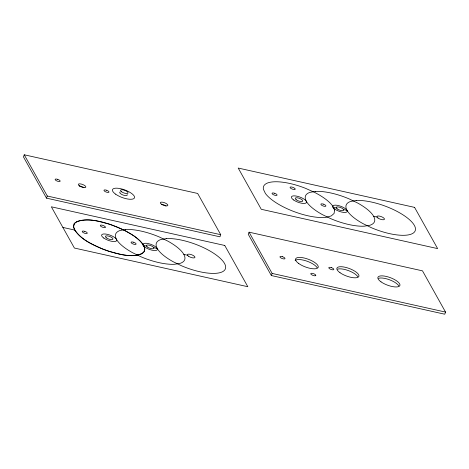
<?xml version="1.0" encoding="UTF-8"?>
<svg xmlns="http://www.w3.org/2000/svg" width="469" height="469" viewBox="0 0 469 469"><rect width="100%" height="100%" fill="white"/><g stroke="black" fill="none" stroke-linecap="round" stroke-linejoin="round"><path stroke-width="0.7" d="M24.241 154.788L23.45 156.91L46.501 198.147L219.932 236.822L220.723 234.699L197.666 193.463L24.241 154.788L47.293 196.024L220.723 234.699M46.501 198.147L47.293 196.024M249.068 232.178L248.277 234.301L271.334 275.538L444.759 314.212L445.55 312.09L422.499 270.853L249.068 232.178L272.126 273.415L445.55 312.09M271.334 275.538L272.126 273.415M332.926 207.222L333.647 208.13A7.715 2.638 20.4 0 0 345.108 212.439A7.715 2.638 20.4 0 0 343.666 207.574A7.715 2.638 20.4 0 0 332.949 205.785L332.926 207.222L336.308 207.978M343.654 209.614L347.037 210.37M373.635 216.303L377.017 217.053M62.875 227.424L74.63 230.044C82.773 241.277 96.368 246.694 108.949 251.355C119.906 254.057 133.126 258.941 143.596 252.498L144.868 249.367C144.001 243.499 138.859 239.823 134.568 236.347C126.818 231.059 118.241 227.166 109.388 224.141C98.431 221.444 85.211 216.561 74.741 223.004L73.469 226.128L74.63 230.044M143.121 245.322L144.985 247.181A7.715 2.638 20.4 0 0 156.124 250.434A7.715 2.638 20.4 0 0 153.299 245.375A7.715 2.638 20.4 0 0 143.145 243.88L143.121 245.322L146.498 246.073M153.85 247.714L157.226 248.464M183.83 254.397L187.506 255.218M337.539 269.147A11.737 4.016 20.4 0 1 348.619 270.666A11.737 4.016 20.4 0 1 357.835 276.78M378.542 278.293A11.737 4.016 20.4 0 1 389.628 279.811A11.737 4.016 20.4 0 1 398.843 285.926M295.112 260.535A12.059 4.127 20.4 0 1 306.169 260.899A12.059 4.127 20.4 0 1 317.126 267.699M161.406 204.273A4.022 1.378 20.4 0 1 165.985 205.991M79.396 185.982A4.022 1.378 20.4 0 1 83.974 187.706M127.169 194.547A4.022 1.378 20.4 0 1 122.978 194.998A4.022 1.378 20.4 0 1 120.216 191.932M74.043 223.953L73.592 227.371C78.728 239.049 91.947 244.097 102.781 249.139C114.993 253.289 128.594 258.056 141.445 254.028L144.294 251.548L144.751 248.13C141.374 239.325 132.135 234.758 124.432 230.314C109.805 223.883 92.997 216.942 76.898 221.474L74.043 223.953M334.555 210.03L334.098 213.448L331.249 215.928L326.201 217.294A37.784 12.921 20.4 0 1 265.366 193.398L263.396 189.271A37.784 12.921 20.4 0 1 305.366 188.257L314.236 192.22A37.784 12.921 20.4 0 1 332.585 205.903L334.555 210.03M315.531 191.411L309.962 192.36A36.817 12.593 20.4 0 0 322.402 214.614L330.774 218.671A36.817 12.593 20.4 0 0 364.431 226.175L370 225.231A36.817 12.593 20.4 0 0 357.56 202.971L349.188 198.92A36.817 12.593 20.4 0 0 315.531 191.411M125.727 229.511L120.152 230.461A36.817 12.593 20.4 0 0 132.598 252.715L140.964 256.772A36.817 12.593 20.4 0 0 174.62 264.276L180.196 263.332A36.817 12.593 20.4 0 0 167.75 241.072L159.384 237.015A36.817 12.593 20.4 0 0 125.727 229.511M356.241 200.492L350.671 201.436A36.817 12.593 20.4 0 0 363.117 223.695L371.483 227.752A36.817 12.593 20.4 0 0 414.35 225.378A36.817 12.593 20.4 0 0 356.241 200.492M166.436 238.592L160.867 239.536A36.817 12.593 20.4 0 0 173.307 261.796L181.679 265.847A36.817 12.593 20.4 0 0 224.54 263.478A36.817 12.593 20.4 0 0 166.436 238.592M414.578 207.386L238.211 168.054L261.268 209.291L437.636 248.617L414.578 207.386M224.774 245.48L51.344 206.806L74.401 248.042L247.825 286.717L224.774 245.48M323.405 204.138L322.76 203.962A2.656 0.909 20.4 0 0 320.907 204.414A2.656 0.909 20.4 0 0 323.376 206.049L324.026 206.231A2.656 0.909 20.4 0 0 325.879 205.78A2.656 0.909 20.4 0 0 323.405 204.138M274.576 193.251L273.925 193.07A2.656 0.909 20.4 0 0 272.073 193.521A2.656 0.909 20.4 0 0 274.541 195.163L275.192 195.339A2.656 0.909 20.4 0 0 277.044 194.887A2.656 0.909 20.4 0 0 274.576 193.251M106.498 190.221L105.847 190.039A2.656 0.909 20.4 0 0 103.995 190.49A2.656 0.909 20.4 0 0 106.463 192.132L107.114 192.308A2.656 0.909 20.4 0 0 108.966 191.862A2.656 0.909 20.4 0 0 106.498 190.221M57.664 179.328L57.013 179.152A2.656 0.909 20.4 0 0 55.16 179.604A2.656 0.909 20.4 0 0 57.628 181.239L58.279 181.421A2.656 0.909 20.4 0 0 60.132 180.97A2.656 0.909 20.4 0 0 57.664 179.328M331.325 267.611L330.674 267.43A2.656 0.909 20.4 0 0 328.822 267.881A2.656 0.909 20.4 0 0 331.296 269.523L331.941 269.698A2.656 0.909 20.4 0 0 333.793 269.247A2.656 0.909 20.4 0 0 331.325 267.611M282.49 256.719L281.84 256.543A2.656 0.909 20.4 0 0 279.987 256.989A2.656 0.909 20.4 0 0 282.461 258.63L283.106 258.806A2.656 0.909 20.4 0 0 284.964 258.36A2.656 0.909 20.4 0 0 282.49 256.719M133.601 242.239L132.95 242.063A2.656 0.909 20.4 0 0 131.097 242.508A2.656 0.909 20.4 0 0 133.571 244.15L134.222 244.326A2.656 0.909 20.4 0 0 136.074 243.88A2.656 0.909 20.4 0 0 133.601 242.239M84.766 231.352L84.115 231.17A2.656 0.909 20.4 0 0 82.263 231.622A2.656 0.909 20.4 0 0 84.737 233.257L85.387 233.439A2.656 0.909 20.4 0 0 87.24 232.987A2.656 0.909 20.4 0 0 84.766 231.352M295.101 189.048L295.019 188.773A2.656 0.909 20.4 0 0 292.281 187.178A2.656 0.909 20.4 0 0 290.088 187.418L290.164 187.694A2.656 0.909 20.4 0 0 292.902 189.288A2.656 0.909 20.4 0 0 295.101 189.048M315.784 275.356L315.701 275.08A2.656 0.909 20.4 0 0 312.964 273.486A2.656 0.909 20.4 0 0 310.771 273.72L310.853 273.996A2.656 0.909 20.4 0 0 313.585 275.59A2.656 0.909 20.4 0 0 315.784 275.356M105.291 227.148L105.208 226.873A2.656 0.909 20.4 0 0 102.471 225.278A2.656 0.909 20.4 0 0 100.278 225.519L100.36 225.788A2.656 0.909 20.4 0 0 103.098 227.383A2.656 0.909 20.4 0 0 105.291 227.148M340.007 272.7A11.737 4.016 20.4 0 0 358.592 276.845A11.737 4.016 20.4 0 0 345.09 267.248A11.737 4.016 20.4 0 0 340.007 272.7M381.016 281.846A11.737 4.016 20.4 0 0 399.594 285.99A11.737 4.016 20.4 0 0 386.098 276.393A11.737 4.016 20.4 0 0 381.016 281.846M298.788 263.566A12.059 4.127 20.4 0 0 317.876 267.822A12.059 4.127 20.4 0 0 304.012 257.968A12.059 4.127 20.4 0 0 298.788 263.566M147.471 247.046A4.022 1.378 20.4 0 0 153.838 248.464A4.022 1.378 20.4 0 0 149.212 245.176A4.022 1.378 20.4 0 0 147.471 247.046M188.479 256.185A4.022 1.378 20.4 0 0 194.84 257.604A4.022 1.378 20.4 0 0 190.221 254.321A4.022 1.378 20.4 0 0 188.479 256.185M103.766 238.047A8.037 2.75 20.4 0 0 116.494 240.884A8.037 2.75 20.4 0 0 107.249 234.312A8.037 2.75 20.4 0 0 103.766 238.047M106.469 237.9A4.022 1.378 20.4 0 0 112.83 239.319A4.022 1.378 20.4 0 0 108.21 236.03A4.022 1.378 20.4 0 0 106.469 237.9M337.281 208.945A4.022 1.378 20.4 0 0 343.642 210.364A4.022 1.378 20.4 0 0 339.023 207.075A4.022 1.378 20.4 0 0 337.281 208.945M377.991 218.021A4.022 1.378 20.4 0 0 384.351 219.439A4.022 1.378 20.4 0 0 379.732 216.156A4.022 1.378 20.4 0 0 377.991 218.021M293.571 199.946A8.037 2.75 20.4 0 0 306.298 202.79A8.037 2.75 20.4 0 0 297.053 196.212A8.037 2.75 20.4 0 0 293.571 199.946M296.273 199.8A4.022 1.378 20.4 0 0 302.64 201.219A4.022 1.378 20.4 0 0 298.014 197.93A4.022 1.378 20.4 0 0 296.273 199.8M121.571 191.78A4.022 1.378 20.4 0 0 127.937 193.199A4.022 1.378 20.4 0 0 123.312 189.916A4.022 1.378 20.4 0 0 121.571 191.78M79.361 185.882A4.022 1.378 20.4 0 0 85.727 187.301A4.022 1.378 20.4 0 0 81.102 184.012A4.022 1.378 20.4 0 0 79.361 185.882M161.371 204.167A4.022 1.378 20.4 0 0 167.738 205.586A4.022 1.378 20.4 0 0 163.112 202.303A4.022 1.378 20.4 0 0 161.371 204.167M115.609 194.166A11.737 4.016 20.4 0 0 134.187 198.311A11.737 4.016 20.4 0 0 120.691 188.708A11.737 4.016 20.4 0 0 115.609 194.166"/></g></svg>
